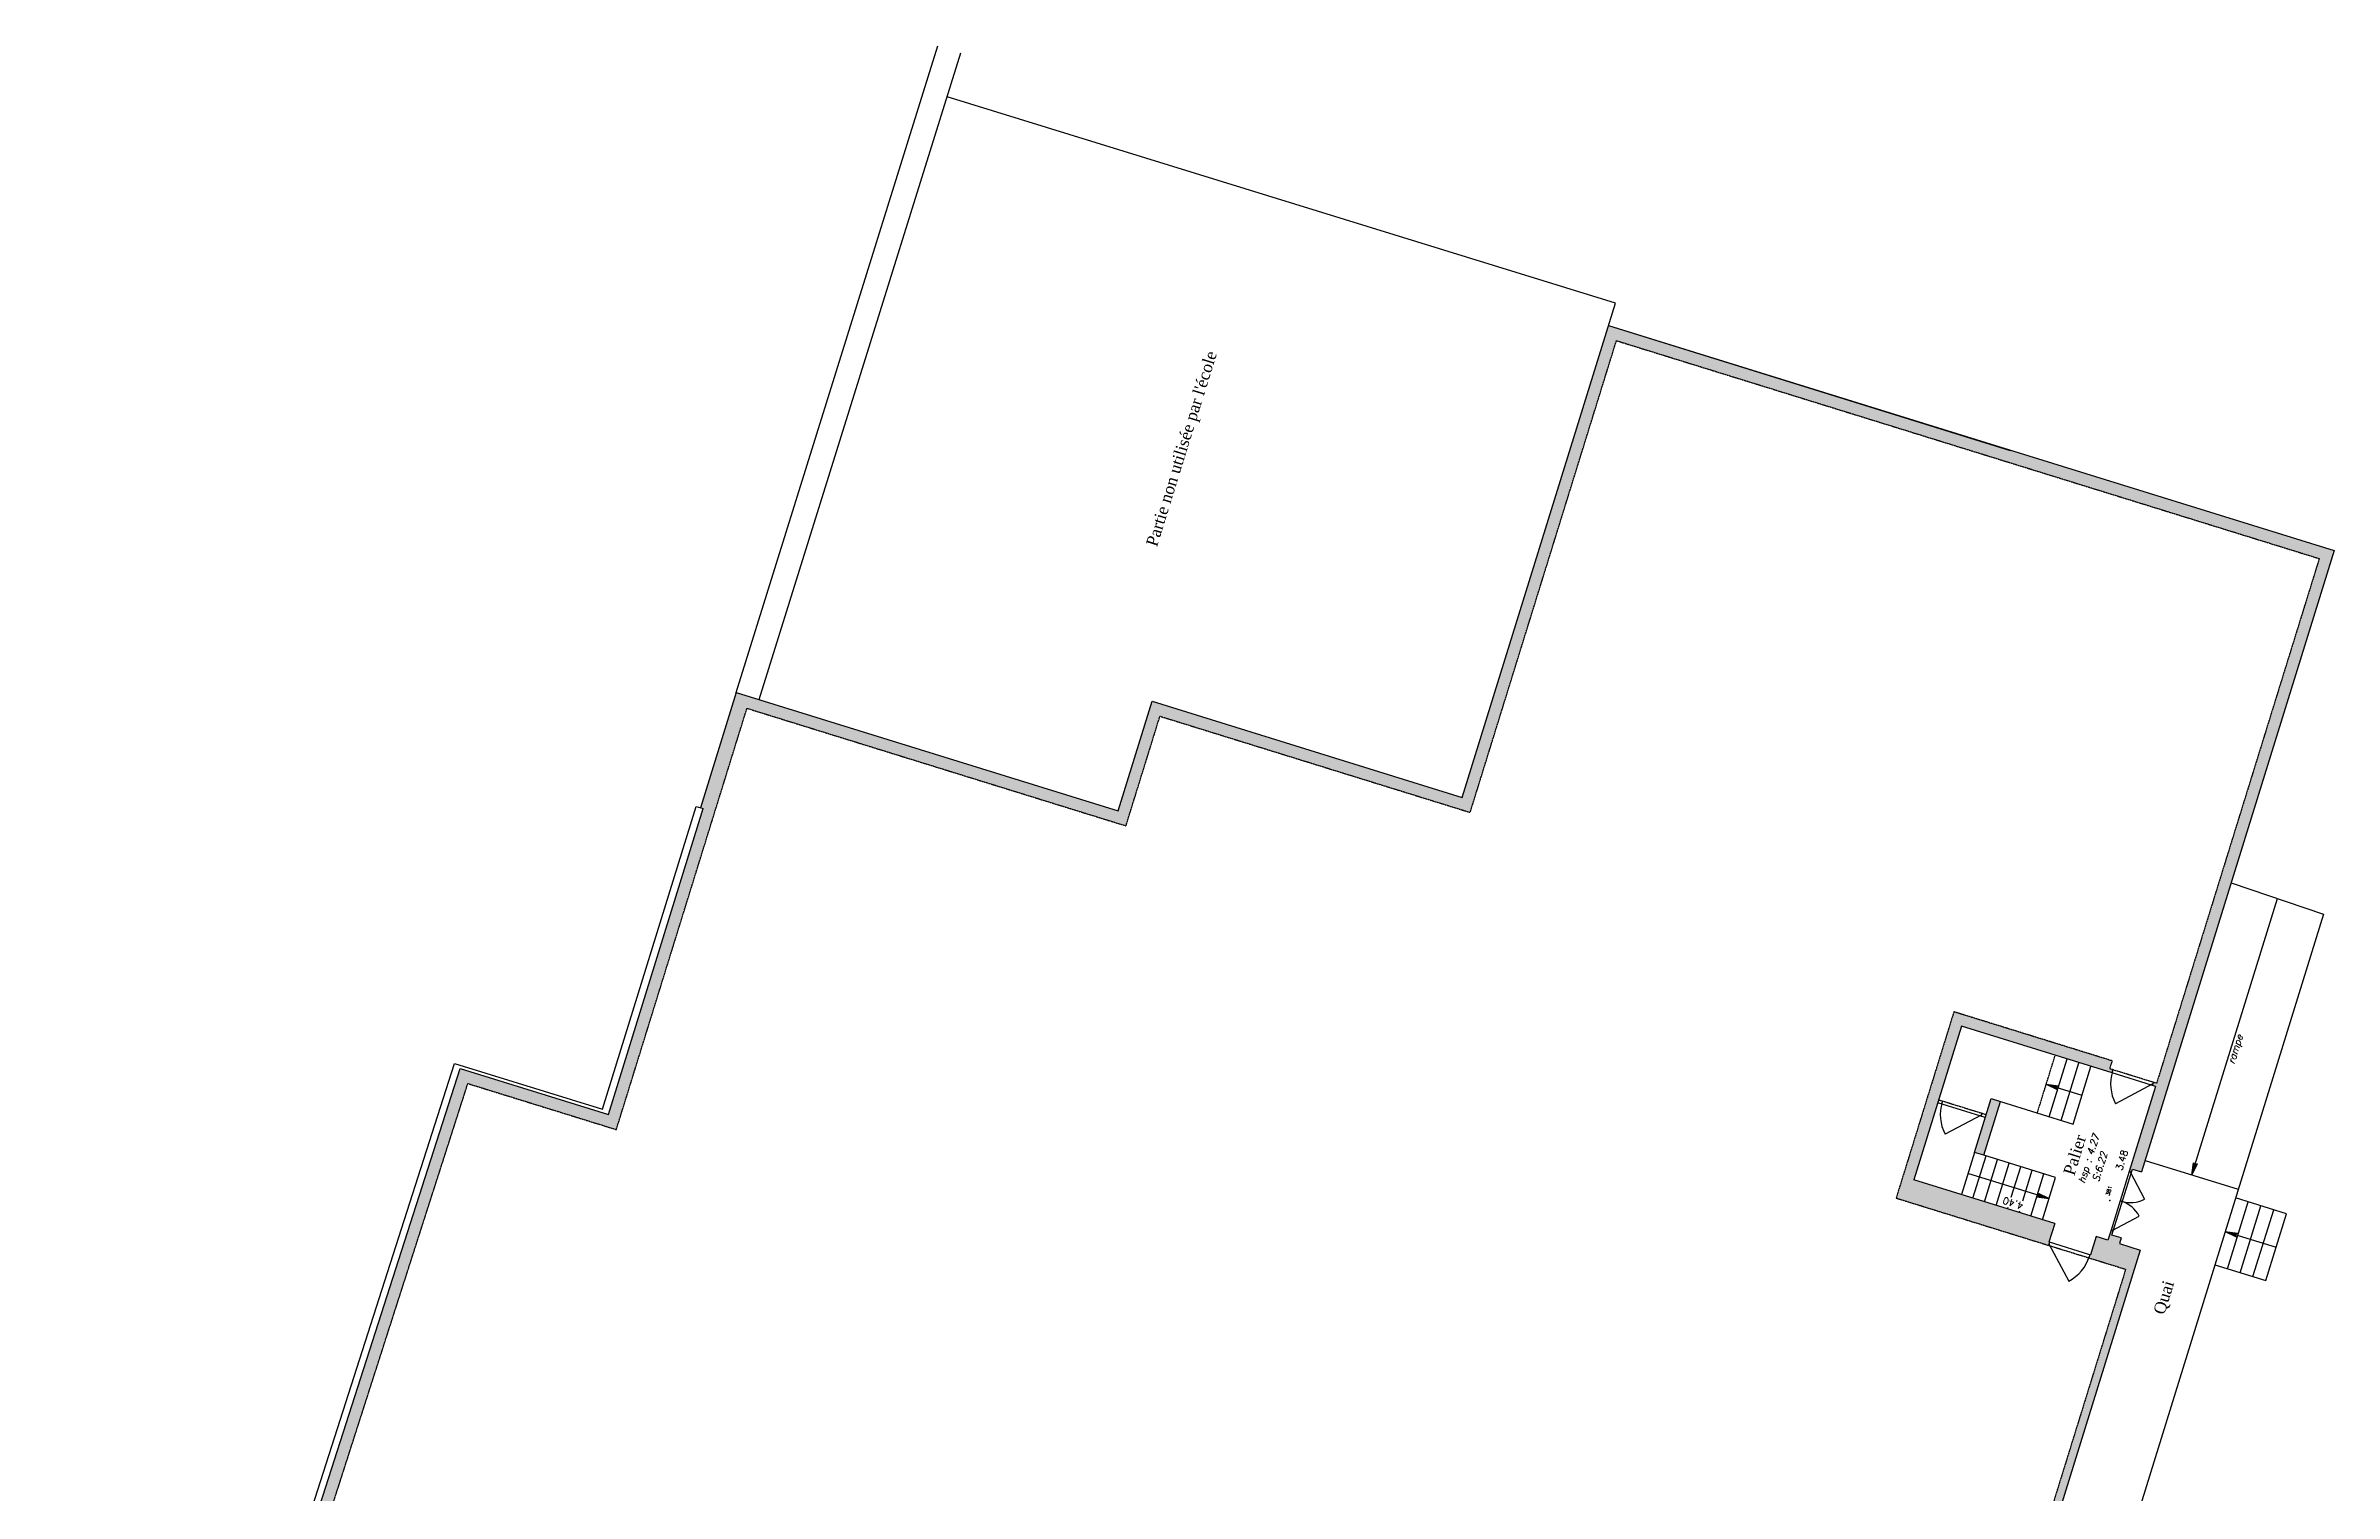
# Model space of a CAD drawing. Header units: metres. Extents: x -1642643 to 2228512, y -1236052 to 2422133.
# Drawn here: x 477732 to 527385, y -115200 to -83798 of the extents above; entities that cross this region are included whole.
import ezdxf
from ezdxf.enums import TextEntityAlignment as Align

# ---------------------------------------------------------------- set-up
doc = ezdxf.new("R2010")
doc.units = ezdxf.units.M
doc.header["$PDSIZE"] = 0.01
doc.linetypes.add('TIRET-COURT', pattern=[0.25, 0.15, -0.1])
for name, color, linetype in [('ALTIMETRIE', 10, 'Continuous'), ('APPLAT-GRIS', 253, 'Continuous'), ('COTATION-PLANI', 4, 'Continuous'), ('ESCALIER', 100, 'Continuous'), ('MUR', 130, 'Continuous'), ('PORTE', 213, 'Continuous'), ('TEXTES-PIECES', 23, 'Continuous'), ('Z-COD', 5, 'Continuous'), ('Z-MAT', 8, 'Continuous')]:
    doc.layers.add(name, color=color, linetype=linetype)
doc.layers.add('Seuils', color=7, linetype='Continuous', plot=False)
doc.styles.add('Alt', font='simplex.shx', dxfattribs={"oblique": 14.4, "height": 0.075})
doc.styles.add('Simplex 1.5', font='simplex.shx', dxfattribs={"height": 0.075})
doc.styles.add('Times 3.0', font='times.ttf', dxfattribs={"height": 0.15})

# ---------------------------------------------------------------- blocks, each defined once
blk = doc.blocks.new('ZPOINT')
at = {"color": 0}
blk.add_point((0, 0), dxfattribs=at)
at = {"layer": 'ALTIMETRIE', "style": 'Alt', "oblique": 14.4}
blk.add_attdef('ALT', text='', height=0.075, dxfattribs=at).set_placement((0.05, -0.075), align=Align.TOP_LEFT)
at = {"layer": 'Z-COD', "style": 'Simplex 1.5'}
blk.add_attdef('COD', text='', height=0.075, dxfattribs=at).set_placement((-0.05, -0.025), align=Align.MIDDLE_RIGHT)
at = {"layer": 'Z-MAT', "style": 'Simplex 1.5'}
blk.add_attdef('MAT', (0.05, 0.025), '', height=0.075, dxfattribs=at)

msp = doc.modelspace()

# ---------------------------------------------------------------- hatches: boundary and pattern name
at = {"layer": 'APPLAT-GRIS'}
for points in [[(511639.79152, -89869.86179), (508466.70822, -100104.49338), (501735.47888, -98017.58374), (500998.24557, -100395.49526), (492711.71511, -97826.38946), (492711.70461, -97826.42312), (491936.31538, -100327.40479), (491999.13393, -100346.88067), (489941.04184, -106985.16034), (486721.84901, -105987.10126), (477898.60322, -133470.85579), (477756.85645, -133426.90948), (477732.00849, -133507.0554), (478121.30434, -133627.75032), (486890.72192, -106311.66667), (490112.38699, -107310.49223), (492945.87875, -98171.19722), (501169.59072, -100720.82715), (501906.82403, -98342.91563), (508638.05337, -100429.82527), (511811.13666, -90195.19368), (527059.46082, -94922.69191), (523529.61079, -106308.0579), (523462.75042, -106287.32891), (523442.02144, -106354.18928), (523508.88181, -106374.91827), (522943.27664, -108199.25124), (522959.75214, -108230.53315), (522983.63084, -108237.93636), (523005.84047, -108166.30025), (523206.42158, -108228.48721), (527384.79272, -94751.34676)], [(518263.19048, -108402.45927), (519296.67845, -105068.99221), (522563.28514, -106081.75119), (522584.01412, -106014.89082), (522517.15375, -105994.16184), (522570.45685, -105822.23517), (519131.9235, -104756.17308), (517879.30055, -108796.44977), (521184.11316, -109821.05389), (521204.84214, -109754.19352), (521195.29066, -109751.23224), (521319.66457, -109350.07001)], [(519940.31031, -106640.05492), (519579.03371, -107805.33566), (519779.61482, -107867.52262), (520140.89142, -106702.24187)], [(522561.64793, -109599.02248), (522589.78013, -109508.28341), (522542.02272, -109493.47699), (522475.39384, -109708.38532), (522217.50384, -109628.43067), (522093.12993, -110029.59289), (522083.57844, -110026.63161), (522062.84946, -110093.49198), (522859.28228, -110340.4132), (514842.77935, -136197.26805), (508557.9045, -134248.74345), (506955.85008, -139416.09496), (507127.77675, -139469.39806), (508676.52806, -134473.97322), (514149.52699, -136170.78871), (514075.4949, -136409.57575), (514123.2523, -136424.38217), (514145.6602, -136352.10655), (514909.77872, -136589.00924), (523176.31185, -109925.69371), (522723.73236, -109785.3787), (522762.22904, -109661.20944)]]:
    msp.add_hatch(color=256, dxfattribs=at).paths.add_polyline_path(points)
at = {"layer": 'ESCALIER'}
h = msp.add_hatch(color=256, dxfattribs=at)
h.paths.add_polyline_path([(521137.17994, -106325.36765), (521349.26228, -106393.45916), (521347.79011, -106390.66396), (521400.34372, -106362.98512)])
h.paths.add_polyline_path([(521137.17994, -106325.36765), (521375.46894, -106443.21757), (521349.26228, -106393.45916)])
h = msp.add_hatch(color=256, dxfattribs=at)
h.paths.add_polyline_path([(524292.63006, -108294.08659), (524360.72156, -108082.00425), (524357.92636, -108083.47642), (524330.24753, -108030.92281)])
h.paths.add_polyline_path([(524292.63006, -108294.08659), (524410.47997, -108055.79759), (524360.72156, -108082.00425)])
h = msp.add_hatch(color=256, dxfattribs=at)
h.paths.add_polyline_path([(521194.3647, -108808.68296), (520980.95933, -108744.85883), (520983.75453, -108743.38665), (520956.0757, -108690.83304)])
h.paths.add_polyline_path([(521194.3647, -108808.68296), (520931.20092, -108771.06549), (520980.95933, -108744.85883)])
h = msp.add_hatch(color=256, dxfattribs=at)
h.paths.add_polyline_path([(525019.2779, -109519.43198), (525231.36023, -109587.52348), (525229.88806, -109584.72828), (525282.44168, -109557.04945)])
h.paths.add_polyline_path([(525019.2779, -109519.43198), (525257.56689, -109637.2819), (525231.36023, -109587.52348)])

# ---------------------------------------------------------------- linework, layer by layer
for p, q in [((524292.63006, -108294.08659), (526151.45546, -102298.53229)), ((521201.10587, -107030.94435), (521589.03402, -105779.70027)), ((521458.99587, -107110.89901), (521846.92402, -105859.65492)), ((521716.88587, -107190.85366), (522104.81402, -105939.60958)), ((520140.89142, -106702.24187), (521716.88587, -107190.85366)), ((521137.17994, -106325.36765), (521910.84995, -106565.23162)), ((521137.17994, -106325.36765), (521400.34372, -106362.98512)), ((521137.17994, -106325.36765), (521375.46894, -106443.21757)), ((521375.46894, -106443.21757), (521137.17994, -106325.36765)), ((521347.79011, -106390.66396), (521400.34372, -106362.98512)), ((521375.46894, -106443.21757), (521347.79011, -106390.66396)), ((519544.9993, -108799.86352), (519829.28253, -107882.92129)), ((521336.50631, -108350.21184), (519779.61482, -107867.52262)), ((519796.20327, -108877.74528), (520080.48649, -107960.80305)), ((520047.40723, -108955.62704), (520331.69045, -108038.68481)), ((520377.75894, -108778.22144), (520582.89442, -108116.56657)), ((520628.96294, -108856.1031), (520834.09838, -108194.44833)), ((524292.63006, -108294.08659), (524330.24753, -108030.92281)), ((524292.63006, -108294.08659), (524410.47997, -108055.79759)), ((524410.47997, -108055.79759), (524292.63006, -108294.08659)), ((524357.92636, -108083.47642), (524330.24753, -108030.92281)), ((524410.47997, -108055.79759), (524357.92636, -108083.47642)), ((521194.3647, -108808.68296), (519436.8921, -108263.80678)), ((520801.01912, -109189.27231), (521085.30235, -108272.33009)), ((521194.3647, -108808.68296), (520956.0757, -108690.83304)), ((520983.75453, -108743.38665), (520956.0757, -108690.83304)), ((521052.22309, -109267.15407), (521336.50631, -108350.21184)), ((520298.6112, -109033.5088), (520311.13006, -108993.12977)), ((520549.81516, -109111.39055), (520562.33406, -109071.01144)), ((520931.20092, -108771.06549), (520983.75453, -108743.38665)), ((521194.3647, -108808.68296), (520931.20092, -108771.06549)), ((520931.20092, -108771.06549), (521194.3647, -108808.68296)), ((525019.2779, -109519.43198), (526124.00089, -109861.93362)), ((525019.2779, -109519.43198), (525282.44168, -109557.04945)), ((525019.2779, -109519.43198), (525257.56689, -109637.2819)), ((525257.56689, -109637.2819), (525019.2779, -109519.43198)), ((525229.88806, -109584.72828), (525282.44168, -109557.04945)), ((525257.56689, -109637.2819), (525229.88806, -109584.72828))]:
    msp.add_line(p, q, dxfattribs=at)
at = {"layer": 'ESCALIER', "linetype": 'TIRET-COURT'}
msp.add_line((520943.21587, -106950.98969), (521331.14402, -105699.74561), dxfattribs=at)
at = {"layer": 'ESCALIER', "flags": 128}
for points in [[(519579.03371, -107805.33566), (519294.75049, -108722.27789)], [(523283.11883, -107981.10384), (525302.14129, -108607.06935)], [(524794.29776, -110245.09486), (525899.02076, -110587.59649), (526348.98102, -109136.27074), (525244.25803, -108793.7691)], [(525068.04187, -110329.96482), (525518.00213, -108878.63907)], [(525345.03483, -110415.84205), (525794.99509, -108964.51629)], [(525622.0278, -110501.71927), (526071.98806, -109050.39351)]]:
    msp.add_lwpolyline(points, dxfattribs=at)
at = {"layer": 'MUR'}
for p, q in [((492711.70461, -97826.42312), (497089.10524, -83798.10643)), ((493208.38248, -97980.41013), (497585.49975, -83953.00153)), ((511791.36265, -89380.97621), (497287.62919, -84907.59146)), ((508466.70822, -100104.49338), (511791.36265, -89380.97621)), ((511639.79152, -89869.86179), (520353.50674, -92581.51562)), ((511639.79152, -89869.86179), (527384.79272, -94751.34676)), ((527384.79272, -94751.34676), (523206.42158, -108228.48721)), ((492711.71511, -97826.38946), (500998.24557, -100395.49526)), ((500998.24557, -100395.49526), (501735.47888, -98017.58374)), ((501735.47888, -98017.58374), (508466.70822, -100104.49338)), ((525149.77124, -101960.30387), (527153.13968, -102636.76071)), ((527153.13968, -102636.76071), (516474.10683, -137081.48115)), ((519296.67845, -105068.99221), (518263.19048, -108402.45927)), ((522563.92127, -106081.94842), (519296.67845, -105068.99221)), ((477898.60322, -133470.85579), (486721.84901, -105987.10126)), ((519812.97511, -107050.76862), (518781.41511, -106730.95)), ((519579.03371, -107805.33566), (519940.31031, -106640.05492)), ((519779.61482, -107867.52262), (520140.89142, -106702.24187)), ((519940.31031, -106640.05492), (520140.89142, -106702.24187)), ((523508.88181, -106374.91827), (522935.87343, -108223.12995)), ((523508.88181, -106374.91827), (523442.02144, -106354.18928)), ((522983.63084, -108237.93636), (522935.87344, -108223.12995)), ((522983.63084, -108237.93636), (523005.84047, -108166.30025)), ((523005.84047, -108166.30025), (523206.42158, -108228.48721)), ((521319.66457, -109350.07001), (518263.19048, -108402.45927)), ((522475.39384, -109708.38532), (522217.50384, -109628.43067)), ((522542.02272, -109493.47699), (522475.39384, -109708.38532)), ((522561.64793, -109599.02248), (522589.78013, -109508.28341)), ((522762.22904, -109661.20944), (522561.64793, -109599.02248)), ((522762.22904, -109661.20944), (522723.73236, -109785.3787)), ((523176.31185, -109925.69371), (514909.77872, -136589.00924)), ((522723.73236, -109785.3787), (523176.31185, -109925.69371))]:
    msp.add_line(p, q, dxfattribs=at)
at = {"layer": 'MUR', "color": 0}
msp.add_line((477756.85645, -133426.90948), (486601.50018, -105876.50197), dxfattribs=at)
at = {"layer": 'MUR', "linetype": 'TIRET-COURT'}
msp.add_line((518802.14409, -106664.08963), (519833.7041, -106983.90825), dxfattribs=at)
at = {"layer": 'MUR', "linetype": 'TIRET-COURT', "flags": 128}
msp.add_lwpolyline([(478121.30434, -133627.75032), (486890.72192, -106311.66667), (490112.38699, -107310.49223), (492945.87875, -98171.19722), (501169.59072, -100720.82715), (501906.82403, -98342.91563), (508638.05337, -100429.82527), (511811.13666, -90195.19368), (527059.46082, -94922.69191), (523529.61079, -106308.0579), (522517.15375, -105994.16184), (522570.45685, -105822.23517), (519131.9235, -104756.17308), (517879.30055, -108796.44977), (522859.28228, -110340.4132), (514842.77935, -136197.26805), (508557.9045, -134248.74345), (506955.85008, -139416.09496)], dxfattribs=at)
at = {"layer": 'MUR', "flags": 128}
for points in [[(492711.70461, -97826.42312), (491936.31538, -100327.40479)], [(486721.84901, -105987.10126), (489941.04184, -106985.16034), (491999.13393, -100346.88067)], [(491846.31023, -100299.50013), (491999.13393, -100346.88067)], [(522563.28514, -106081.75119), (522584.01412, -106014.89082)], [(518867.37844, -106757.60155), (518888.10743, -106690.74118)], [(523442.02144, -106354.18928), (523462.75042, -106287.32891)], [(519727.01178, -107024.11707), (519747.74076, -106957.2567)], [(519779.61482, -107867.52262), (519579.03371, -107805.33566)], [(521319.66457, -109350.07001), (521195.29066, -109751.23224)], [(522217.50384, -109628.43067), (522093.12993, -110029.59289)], [(522589.78013, -109508.28341), (522542.02272, -109493.47699)], [(521204.84214, -109754.19352), (521184.11316, -109821.05389)], [(522083.57844, -110026.63161), (522062.84946, -110093.49198)]]:
    msp.add_lwpolyline(points, dxfattribs=at)
at = {"layer": 'MUR', "color": 0, "flags": 128}
msp.add_lwpolyline([(486601.50018, -105876.50197), (489808.94712, -106870.91943), (491846.31023, -100299.50013)], dxfattribs=at)
at = {"layer": 'PORTE'}
for p, q in [((523452.38593, -106320.7591), (522638.38271, -106749.47667)), ((519737.37627, -106990.68689), (518941.06877, -107410.08451)), ((522959.75214, -108230.53315), (523269.64039, -108818.91592)), ((522565.90142, -109500.8802), (523154.28418, -109190.99195)), ((521194.47765, -109787.6237), (521623.19523, -110601.62692))]:
    msp.add_line(p, q, dxfattribs=at)
for centre, radius, start, end in [((523452.38593, -106320.7591), 920, 162.774788962, 207.774788902), ((519737.37627, -106990.68689), 900, 162.774789011, 207.774788902), ((522959.75214, -108230.53315), 665, 252.774789013, 297.774788939), ((522565.90142, -109500.8802), 665, 27.774789056, 72.77478898), ((521194.47765, -109787.6237), 920, 297.774789095, 342.774789033)]:
    msp.add_arc(centre, radius, start, end, dxfattribs=at)
at = {"layer": 'Seuils', "flags": 128}
for points in [[(523442.02144, -106354.18928), (522563.92127, -106081.94842)], [(522935.87343, -108223.12995), (522542.02272, -109493.47699)], [(522589.78013, -109508.28341), (522983.63084, -108237.93636)], [(522083.57844, -110026.63161), (521204.84214, -109754.19352)]]:
    msp.add_lwpolyline(points, dxfattribs=at)

# ---------------------------------------------------------------- block references
at = {"layer": 'ALTIMETRIE'}
ref = msp.add_blockref('ZPOINT', (522517.44946, -108848.20618), dxfattribs=dict(at, xscale=1700.000000077693, yscale=1700.000000077693, zscale=1700.000000077693, rotation=71.9851192486213))
ref.add_attrib('MAT', '381', (522503.32041, -108754.22948), dxfattribs={"layer": 'Z-MAT', "height": 85, "rotation": 71.985119244, "style": 'Simplex 1.5'})
ref.add_attrib('ALT', 'S:6.22', dxfattribs={"height": 153, "rotation": 72.781114672, "style": 'Alt', "oblique": 14.4}).set_placement((522126.89562, -108410.36229), align=Align.TOP_LEFT)

# ---------------------------------------------------------------- texts
at = {"layer": 'ALTIMETRIE', "style": 'Simplex 1.5', "oblique": 15.00003}
msp.add_text('hsp : 4.27', height=153, rotation=72.774789002, dxfattribs=at).set_placement((522057.81217, -107943.92795), align=Align.MIDDLE_CENTER)
at = {"layer": 'COTATION-PLANI', "style": 'Simplex 1.5'}
for s, rotation, p in [('3.48', 72.774788991, (522848.8656, -107997.23254)), ('4.40', 162.774810002, (520437.33364, -108835.95769))]:
    msp.add_text(s, height=150, rotation=rotation, dxfattribs=at).set_placement(p, align=Align.CENTER)
at = {"layer": 'TEXTES-PIECES', "style": 'Times 3.0', "width": 0.99}
for s, p in [("Partie non utilisée par l'école", (502371.66289, -92537.67916)), ('Palier', (521754.21333, -107861.54408)), ('Quai', (523684.07797, -110952.38336))]:
    msp.add_text(s, height=255, rotation=72.768463323, dxfattribs=at).set_placement(p, align=Align.MIDDLE_CENTER)
at = {"layer": 'TEXTES-PIECES', "style": 'Simplex 1.5', "oblique": 15.00003}
msp.add_text('rampe', height=153, rotation=72.75924, dxfattribs=at).set_placement((525237.24124, -105567.75544), align=Align.MIDDLE_CENTER)

doc.saveas('drawing.dxf')
